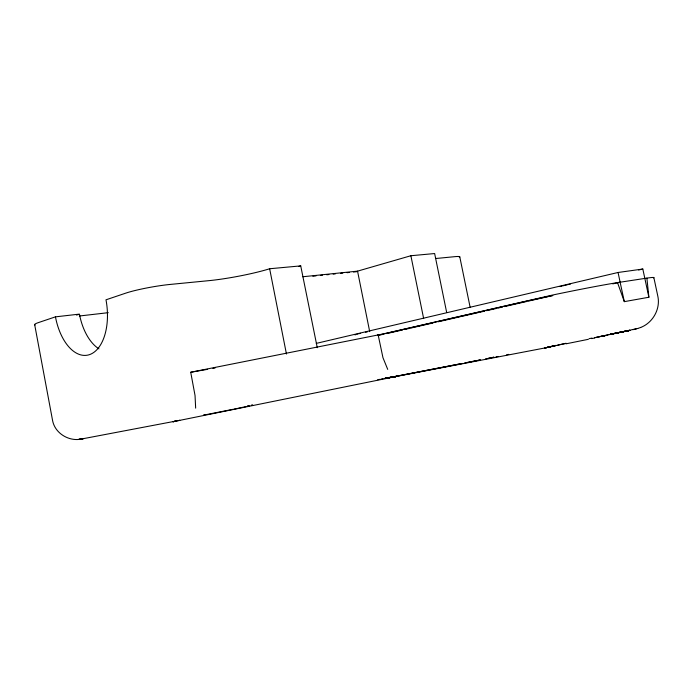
<?xml version="1.0" encoding="UTF-8"?>
<svg xmlns="http://www.w3.org/2000/svg" width="693" height="693" viewBox="0 0 693 693"><rect width="100%" height="100%" fill="white"/><g stroke="black" fill="none" stroke-linecap="round" stroke-linejoin="round"><path stroke-width="1.04" d="M195.651 408.142L195.045 395.538L190.722 372.254L383.472 333.879L552.745 295.001A72.358 2.235 -11.7 0 1 617.515 282.605L646.89 278.118A70.357 2.088 -11.7 0 1 653.482 277.919M605.509 335.421L594.481 337.734M640.479 327.538C652.849 322.912 660.758 308.844 657.761 295.885L653.845 277.546M172.782 421.751L179.825 420.322L80.596 439.18L83.212 438.652L81.904 438.877L82.718 438.756C69.742 442.299 54.686 433.584 52.495 420.053L34.65 324.532M80.847 439.111L82.45 438.851L78.855 439.293L82.12 438.912L80.215 439.189M596.223 337.352L637.716 328.482M637.508 328.56L640.696 327.46M98.978 348.874A46.37 26.481 83 0 1 79.435 314.12L55.457 316.848L38.453 322.583A29.245 2.677 -9.9 0 0 35.083 324.991M76.542 315.081L78.465 314.44M298.666 266.519L300.727 265.887L317.273 347.695M302.806 276.75L357.553 271.136L410.88 255.734L434.641 253.543L446.656 312.387M606.21 335.49L607.605 335.143L598.856 336.815M178.863 420.547L179.305 420.434M204.833 414.717L203.707 415.029L205.258 414.795M251.455 405.396L252.668 405.067L251.247 405.275M555.691 345.383L544.455 348.051L396.543 376.412L179.522 420.408M632.943 329.677L636.443 328.837M316.277 343.39L618.061 272.479L642.818 269.031L648.882 297.245L624.315 301.646L617.515 282.605M638.608 270.01L642.818 269.031M377.512 334.884L378.213 335.195L517.619 303.196A72.358 2.2 -11.7 0 1 552.849 295.504L528.664 301.048M386.711 333.593L402.486 329.981M404.582 329.496L408.792 328.534M410.897 328.049L432.978 322.99M438.236 321.777L460.317 316.718M462.422 316.233L478.187 312.621M480.292 312.136L484.502 311.174M486.599 310.689L496.067 308.524M498.172 308.038L502.373 307.077M504.478 306.592L526.559 301.533M612.751 283.879L620.122 282.198L618.061 272.479M552.52 346.223L544.455 348.051L566.077 343.364M555.873 345.504L544.455 348.051L555.751 345.573M557.804 345.123L566.025 343.312M247.678 406.237L249.203 405.907M243.919 407.051L245.911 406.618M243.182 407.198L237.673 408.359M591.709 338.617L594.854 337.967M234.217 409.069L236.841 408.532M608.61 334.736L629.807 330.379L614.708 333.359M233.307 409.26L206.358 414.605M589.102 338.669L591.978 338.089M609.693 334.494L629.807 330.379L610.949 334.139M588.383 339.31L565.99 343.832M610.446 334.312L629.807 330.379L610.862 334.191M462.248 363.444L385.031 378.43L462.309 363.478M467.437 362.439L476.022 360.732M478.023 360.351L480.136 359.936M488.6 358.264L490.722 357.848M491.917 357.597L494.04 357.181L485.446 358.948M610.689 334.156L612.699 333.757M173.692 421.578L174.411 421.448L173.215 421.665L174.731 421.37M464.275 363.106L480.344 359.927M496.023 356.869L498.146 356.453M506.609 354.79L508.731 354.374M173.293 421.665L175.831 421.162L175.286 421.257M247.401 405.985L248.934 405.7M80.622 439.18L82.45 438.851M174.194 421.474L175.095 421.318M81.038 439.067L82.328 438.842L81.566 438.955M80.596 439.18L81.835 438.964M377.702 379.712L379.799 379.348M190.722 372.254L207.614 369.334M212.89 368.416L215.003 368.052M381.029 379.08L383.099 378.716M385.169 378.361L396.543 376.412L391.623 376.992M377.598 335.325L382.562 334.485M384.84 378.387L396.543 376.412L391.493 377.096M81.28 439.015L82.328 438.842M385.022 378.317L396.543 376.412L392.394 377.018M82.276 438.799L83.212 438.652M388.34 377.728L396.543 376.412L392.299 377.07M388.054 377.728L390.176 377.399M388.245 377.624L390.324 377.321M602.234 336.183L605.015 335.802L603.534 335.836M79.323 316.008L108.238 312.682M312.864 276.212L316.069 275.883M320.339 275.442L322.479 275.216M326.758 274.783L328.889 274.558M333.168 274.125L335.308 273.9M340.644 273.354L342.784 273.129M347.063 272.687L349.203 272.47M353.473 272.028L356.678 271.699M391.736 376.862L393.659 376.68M55.457 316.848A47.254 26.291 82.9 0 0 89.466 354.643A47.254 26.291 82.9 0 0 105.986 299.809L125.866 293.104A31.601 3.318 -10.2 0 1 170.08 284.442L208.922 280.656A45.175 4.929 -10.6 0 0 269.646 268.754L300.727 265.887M387.716 369.386L382.969 357.727L378.213 335.195M620.122 282.198L624.315 301.646M459.797 256.921L470.14 307.311M410.88 255.734L423.648 318.555M383.472 333.879L383.558 334.321M357.553 271.136L369.698 331.635M269.646 268.754L286.452 354.036M646.89 278.118L648.882 297.245M435.559 258.472A54.522 4.834 -11.9 0 0 439.709 258.134L454.573 256.687A23.796 1.992 -11.7 0 1 459.312 257.415M560.039 286.573A15.705 0.606 -11.8 0 1 561.642 286.157M562.577 285.923A15.705 0.606 -11.8 0 1 564.691 285.412M565.557 285.213A15.705 0.606 -11.8 0 1 567.394 284.797M568.347 284.58A15.705 0.606 -11.8 0 1 570.322 284.147M355.336 334.866A13.176 0.442 -11.4 0 1 354.929 334.823M356.748 334.234A13.176 0.442 -11.4 0 1 358.073 333.905M358.853 333.723A13.176 0.442 -11.4 0 1 360.62 333.316M365.592 332.242A13.176 0.442 -11.4 0 1 367.307 331.895"/></g></svg>
